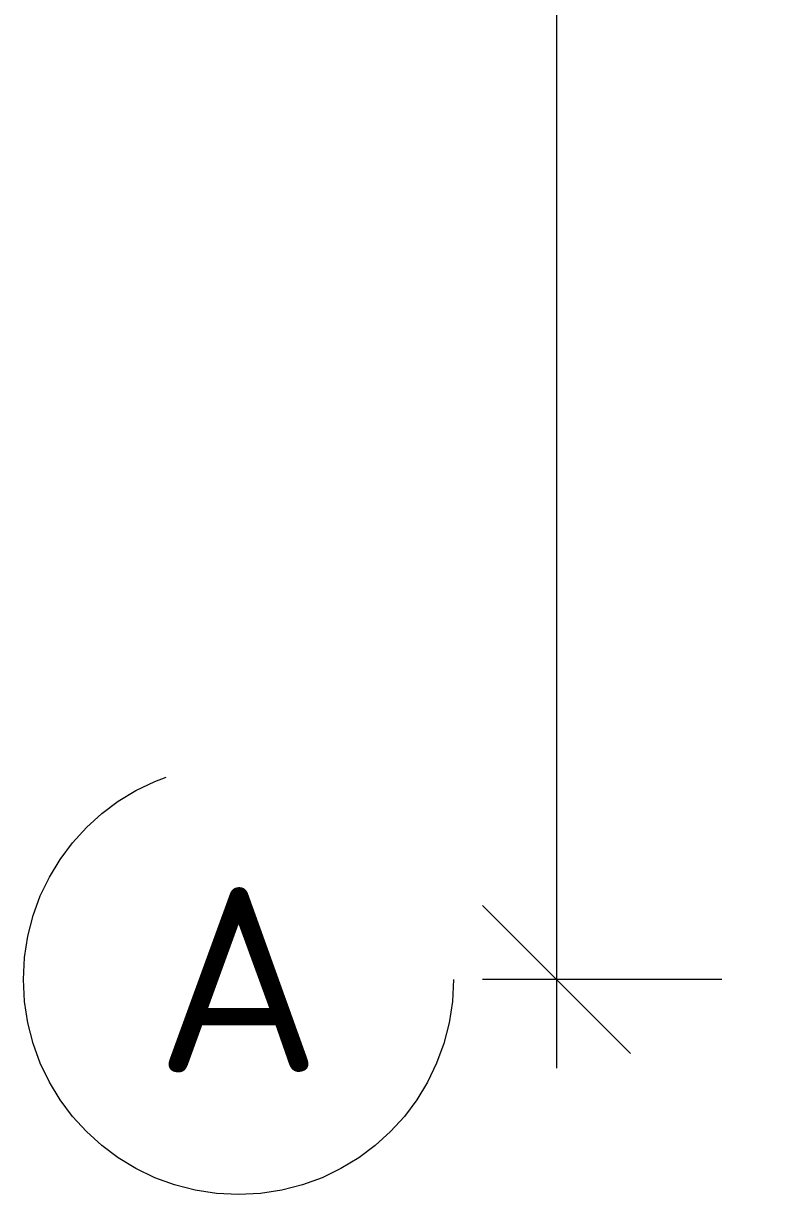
# Model space of a CAD drawing. Header units: metres. Extents: x -7665 to -5405, y -4871 to -3608.
# Drawn here: x -5530.005 to -5528.996, y -4866.173 to -4864.589 of the extents above; entities that cross this region are included whole.
import ezdxf
from ezdxf.enums import TextEntityAlignment as Align

# ---------------------------------------------------------------- set-up
doc = ezdxf.new("R2010")
doc.units = ezdxf.units.M
doc.header["$PDMODE"] = 35
doc.header["$PDSIZE"] = 0.03
doc.linetypes.add('Xref_level ST-8$0$DASHDOT', pattern=[25.4, 12.7, -6.35, 0, -6.35])
doc.layers.get('Defpoints').update_dxf_attribs({"color": 4})
doc.layers.add('ОСИ', color=250, linetype='Xref_level ST-8$0$DASHDOT', lineweight=5)
doc.layers.add('Привязки', color=7, linetype='Continuous', lineweight=9)
doc.styles.add('Норм 2.5', font='isocpeur.ttf', dxfattribs={"height": 2.5})
doc.dimstyles.new('Норм Оси', dxfattribs={"dimtxt": 2.5, "dimasz": 2, "dimexe": 1, "dimexo": 0.6267, "dimgap": 0.81, "dimtad": 1, "dimdec": 0, "dimlfac": 1000, "dimrnd": 10, "dimzin": 0, "dimtxsty": 'Норм 2.5', "dimblk": 'OBLIQUE', "dimcen": 0.9, "dimdle": 1.2, "dimclrd": 256, "dimclrt": 256, "dimadec": 3, "dimazin": 0, "dimtfac": 1, "dimtdec": 0, "dimtofl": 0, "dimtmove": 0, "dimatfit": 3, "dimfxl": 1, "dimtfill": 1, "dimtolj": 1, "dimtzin": 0, "dimlwd": -1, "dimlwe": -1, "dimarcsym": 0})

# ---------------------------------------------------------------- blocks, each defined once
blk = doc.blocks.new('_Oblique')
at = {"color": 0, "linetype": 'ByBlock', "lineweight": -2}
blk.add_line((-0.5, -0.5), (0.5, 0.5), dxfattribs=at)
blk = doc.blocks.new('*D200')
at = {"layer": 'Defpoints', "color": 0}
for p in [(-5528.99802057774, -4859.882081335564), (-5529.284431693287, -4865.882081335564), (-5528.99802057774, -4865.882081335564)]:
    blk.add_point(p, dxfattribs=at)
at = {"layer": 'Привязки'}
blk.add_line((-5529.284431693287, -4859.762081335564), (-5529.284431693287, -4866.002081335564), dxfattribs=at)
at = {"layer": 'Привязки', "color": 0}
for p, q in [((-5529.06069057774, -4859.882081335564), (-5529.384431693287, -4859.882081335564)), ((-5529.06069057774, -4865.882081335564), (-5529.384431693287, -4865.882081335564))]:
    blk.add_line(p, q, dxfattribs=at)
at = {"layer": 'Привязки', "xscale": 0.2, "yscale": 0.2, "zscale": 0.2}
for p, rotation in [((-5529.284431693287, -4859.882081335564), 90), ((-5529.284431693287, -4865.882081335564), 270)]:
    blk.add_blockref('_Oblique', p, dxfattribs=dict(at, rotation=rotation))
at = {"layer": 'Привязки', "insert": (-5529.490431693287, -4862.882081335562), "char_height": 0.25, "attachment_point": 5, "rotation": 90, "style": 'Норм 2.5', "bg_fill": 3, "box_fill_scale": 1.1, "bg_fill_color": 256, "bg_fill_true_color": 13158600, "bg_fill_transparency": 0}
blk.add_mtext('\\A1;6000', dxfattribs=at)
blk = doc.blocks.new('axis_name')
at = {"lineweight": 9}
blk.add_circle((0, 0), 2.907122088250071, dxfattribs=at)
at = {"style": 'Норм 2.5'}
blk.add_attdef('AXIS_NAME', text='', height=2.5, dxfattribs=at).set_placement((0, 0), align=Align.MIDDLE_CENTER)

msp = doc.modelspace()

# ---------------------------------------------------------------- linework, layer by layer
at = {"layer": 'ОСИ'}
msp.add_line((-5506.558576336574, -4865.882081335562), (-5529.481643533391, -4865.882081335562), dxfattribs=at)

# ---------------------------------------------------------------- next in the draw order: dimensions: what is measured, and where the dimension line sits
at = {"layer": 'Привязки'}
dim = msp.add_linear_dim(base=(-5529.284431693287, -4865.882081335564), p1=(-5528.998020577738, -4859.882081335562), p2=(-5528.998020577738, -4865.882081335562), angle=90, dimstyle='Норм Оси', dxfattribs=at)
dim.commit()
dim.dimension.update_dxf_attribs({"geometry": '*D200', "text_midpoint": (-5529.490431693287, -4862.882081335562)})

# ---------------------------------------------------------------- next in the draw order: block references
at = {"layer": 'ОСИ', "xscale": 0.1, "yscale": 0.1, "zscale": 0.1}
msp.add_blockref('axis_name', (-5529.714213300451, -4865.882081335561), dxfattribs=at).add_auto_attribs({'AXIS_NAME': 'А'})

doc.saveas('drawing.dxf')
